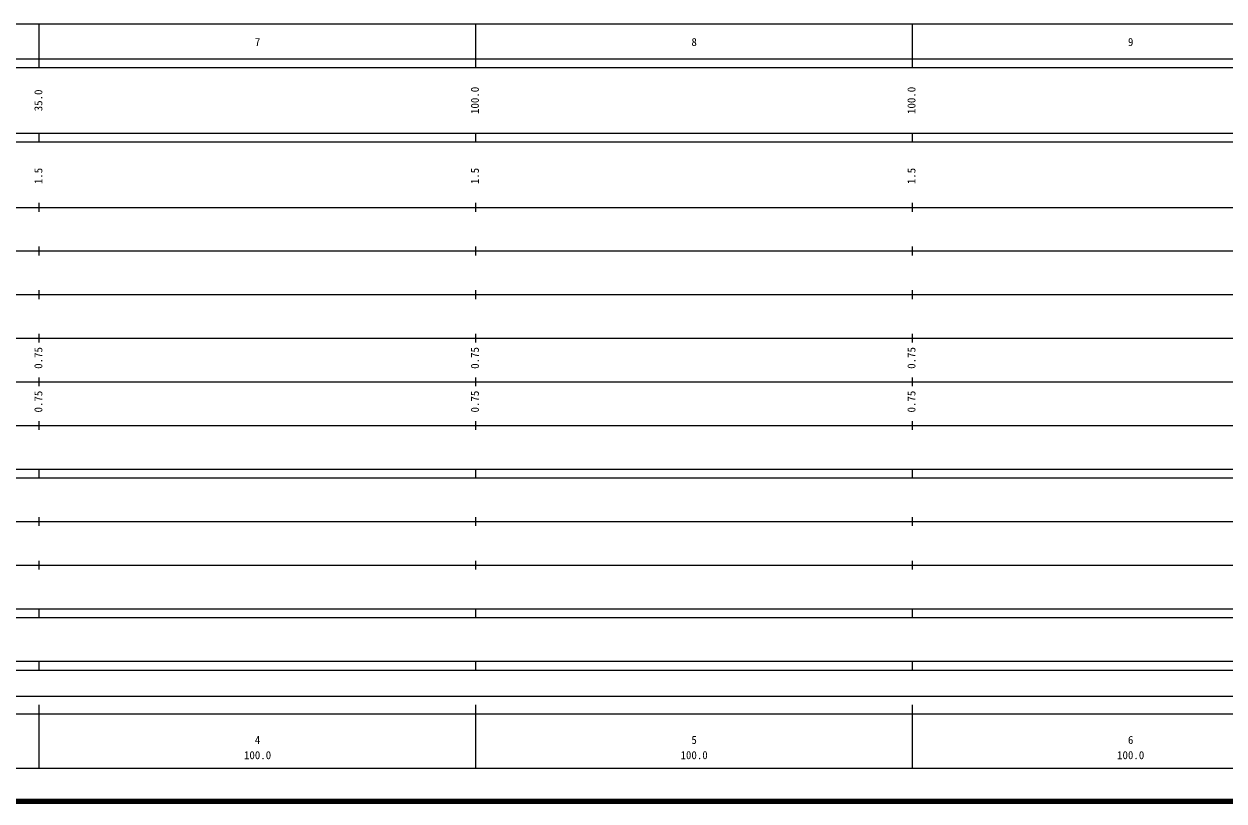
# Model space of a CAD drawing. Units: millimetres on the paper, enlarged 1000 times. Extents: x 40000 to 680000, y 20000 to 380000.
# Drawn here: x 264500 to 539379, y 20000 to 198000 of the extents above; entities that cross this region are included whole.
import ezdxf
from ezdxf.enums import TextEntityAlignment as Align

# ---------------------------------------------------------------- set-up
doc = ezdxf.new("R2010")
doc.units = ezdxf.units.MM
doc.header["$LTSCALE"] = 1000
doc.layers.add('M-BGD-EXST', color=7, linetype='Continuous', lineweight=25)
doc.layers.add('M-TTL', color=2, linetype='Continuous', lineweight=140)
doc.styles.add('ＭＳ ゴシック', font='')
doc.styles.get('ＭＳ ゴシック').set_extended_font_data('MS Gothic')

msp = doc.modelspace()

# ---------------------------------------------------------------- linework, layer by layer
at = {"layer": 'M-BGD-EXST'}
for p, q in [((68000, 198000), (579000, 198000)), ((268000, 188000), (268000, 198000)), ((368000, 188000), (368000, 198000)), ((468000, 188000), (468000, 198000)), ((40000, 190000), (579000, 190000)), ((40000, 188000), (579000, 188000)), ((40000, 173000), (579000, 173000)), ((40000, 171000), (579000, 171000)), ((268000, 171000), (268000, 173000)), ((368000, 171000), (368000, 173000)), ((468000, 171000), (468000, 173000)), ((268000, 155000), (268000, 157000)), ((368000, 155000), (368000, 157000)), ((468000, 155000), (468000, 157000)), ((40000, 156000), (579000, 156000)), ((46000, 146000), (579000, 146000)), ((268000, 145000), (268000, 147000)), ((368000, 145000), (368000, 147000)), ((468000, 145000), (468000, 147000)), ((52000, 136000), (579000, 136000)), ((268000, 135000), (268000, 137000)), ((368000, 135000), (368000, 137000)), ((468000, 135000), (468000, 137000)), ((268000, 125000), (268000, 127000)), ((368000, 125000), (368000, 127000)), ((468000, 125000), (468000, 127000)), ((46000, 126000), (579000, 126000)), ((52000, 116000), (579000, 116000)), ((268000, 115000), (268000, 117000)), ((368000, 115000), (368000, 117000)), ((468000, 115000), (468000, 117000)), ((46000, 106000), (579000, 106000)), ((268000, 105000), (268000, 107000)), ((368000, 105000), (368000, 107000)), ((468000, 105000), (468000, 107000)), ((40000, 96000), (579000, 96000)), ((40000, 94000), (579000, 94000)), ((268000, 94000), (268000, 96000)), ((368000, 94000), (368000, 96000)), ((468000, 94000), (468000, 96000)), ((49000, 84000), (579000, 84000)), ((268000, 83000), (268000, 85000)), ((368000, 83000), (368000, 85000)), ((468000, 83000), (468000, 85000)), ((268000, 73000), (268000, 75000)), ((368000, 73000), (368000, 75000)), ((468000, 73000), (468000, 75000)), ((40000, 74000), (579000, 74000)), ((40000, 64000), (579000, 64000)), ((268000, 62000), (268000, 64000)), ((368000, 62000), (368000, 64000)), ((468000, 62000), (468000, 64000)), ((40000, 62000), (579000, 62000)), ((40000, 52000), (579000, 52000)), ((40000, 50000), (579000, 50000)), ((268000, 50000), (268000, 52000)), ((368000, 50000), (368000, 52000)), ((468000, 50000), (468000, 52000)), ((233500, 44000), (565000, 44000)), ((268000, 27500), (268000, 42000)), ((368000, 27500), (368000, 42000)), ((468000, 27500), (468000, 42000)), ((40000, 40000), (579000, 40000)), ((68000, 27500), (579000, 27500))]:
    msp.add_line(p, q, dxfattribs=at)
at = {"layer": 'M-TTL'}
msp.add_line((40000, 20000), (680000, 20000), dxfattribs=at)

# ---------------------------------------------------------------- texts
at = {"layer": 'M-BGD-EXST', "style": 'ＭＳ ゴシック'}
for s, p in [('7', (318000, 192405)), ('8', (418000, 192405)), ('9', (518000, 192405)), ('4', (318000, 32523)), ('5', (418000, 32523)), ('6', (518000, 32523)), ('100.0', (318000, 29033)), ('100.0', (418000, 29033)), ('100.0', (518000, 29033))]:
    msp.add_text(s, height=1833, dxfattribs=at).set_placement(p, align=Align.BOTTOM_CENTER)
for s, p in [('35.0', (269248, 180500)), ('100.0', (369248, 180500)), ('100.0', (469248, 180500)), ('1.5', (269248, 163174)), ('1.5', (369248, 163174)), ('1.5', (469248, 163174)), ('0.75', (269248, 121500)), ('0.75', (369248, 121500)), ('0.75', (469248, 121500)), ('0.75', (269248, 111500)), ('0.75', (369248, 111500)), ('0.75', (469248, 111500))]:
    msp.add_text(s, height=1833, rotation=90, dxfattribs=at).set_placement(p, align=Align.BOTTOM_CENTER)

doc.saveas('drawing.dxf')
